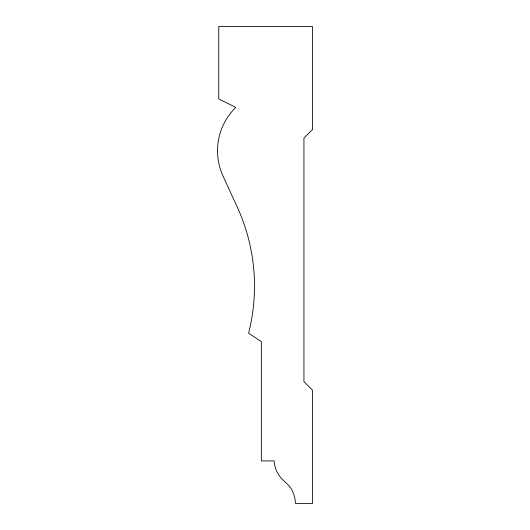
<?xml version="1.0" encoding="UTF-8"?>
<svg xmlns="http://www.w3.org/2000/svg" width="530" height="530" viewBox="0 0 530 530"><rect width="100%" height="100%" fill="white"/><g stroke="black" fill="none" stroke-linecap="round" stroke-linejoin="round"><path stroke-width="0.79" d="M312.455 129.559L303.942 138.078L303.942 381.633L312.455 390.146L312.455 503.5L295.422 503.5A29.084 29.084 0 0 0 289.009 485.699L282.689 479.696A28.646 28.646 0 0 1 274.129 460.908L261.35 460.908L261.35 341.658L248.57 333.145A189.733 189.733 0 0 0 237.215 206.958L223.057 176.099A60.658 60.658 0 0 1 235.797 107.418L218.757 98.905L218.757 26.5L312.455 26.5L312.455 129.559"/></g></svg>
